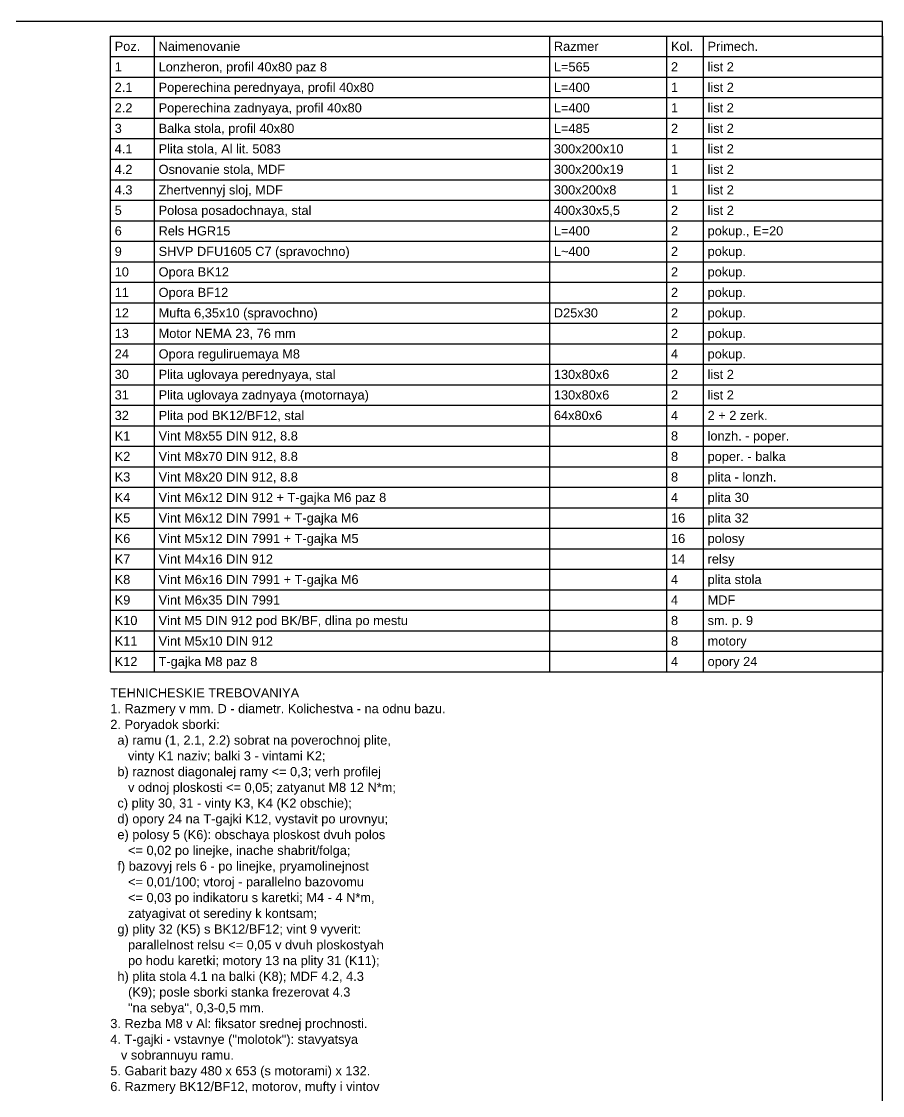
# Model space of a CAD drawing. Header units: millimetres. Extents: x 20 to 1736, y 5 to 589.
# Drawn here: x 600.7 to 836, y 295.7 to 589 of the extents above; entities that cross this region are included whole.
import ezdxf

# ---------------------------------------------------------------- set-up
doc = ezdxf.new("R2010")
doc.units = ezdxf.units.MM
doc.header["$LTSCALE"] = 0.4
doc.layers.add('Ramka', color=7, linetype='CONTINUOUS')
doc.layers.add('Tekst', color=7, linetype='CONTINUOUS')
doc.styles.add('CHERT', font='arial.ttf')

msp = doc.modelspace()

# ---------------------------------------------------------------- linework, layer by layer
at = {"layer": 'Ramka'}
for p, q in [((836, 589), (20, 589)), ((836, 5), (836, 589)), ((625, 585), (836, 585)), ((625, 585), (625, 411.4)), ((637, 585), (637, 411.4)), ((745, 585), (745, 411.4)), ((777, 585), (777, 411.4)), ((787, 585), (787, 411.4)), ((836, 585), (836, 411.4)), ((625, 579.4), (836, 579.4)), ((625, 573.8), (836, 573.8)), ((625, 568.2), (836, 568.2)), ((625, 562.6), (836, 562.6)), ((625, 557), (836, 557)), ((625, 551.4), (836, 551.4)), ((625, 545.8), (836, 545.8)), ((625, 540.2), (836, 540.2)), ((625, 534.6), (836, 534.6)), ((625, 529), (836, 529)), ((625, 523.4), (836, 523.4)), ((625, 517.8), (836, 517.8)), ((625, 512.2), (836, 512.2)), ((625, 506.6), (836, 506.6)), ((625, 501), (836, 501)), ((625, 495.4), (836, 495.4)), ((625, 489.8), (836, 489.8)), ((625, 484.2), (836, 484.2)), ((625, 478.6), (836, 478.6)), ((625, 473), (836, 473)), ((625, 467.4), (836, 467.4)), ((625, 461.8), (836, 461.8)), ((625, 456.2), (836, 456.2)), ((625, 450.6), (836, 450.6)), ((625, 445), (836, 445)), ((625, 439.4), (836, 439.4)), ((625, 433.8), (836, 433.8)), ((625, 428.2), (836, 428.2)), ((625, 422.6), (836, 422.6)), ((625, 417), (836, 417)), ((625, 411.4), (836, 411.4))]:
    msp.add_line(p, q, dxfattribs=at)

# ---------------------------------------------------------------- texts
at = {"layer": 'Tekst', "style": 'CHERT'}
for s, p in [('Poz.', (626.2, 580.968)), ('Naimenovanie', (638.2, 580.968)), ('Razmer', (746.2, 580.968)), ('Kol.', (778.2, 580.968)), ('Primech.', (788.2, 580.968)), ('1', (626.2, 575.368)), ('Lonzheron, profil 40x80 paz 8', (638.2, 575.368)), ('L=565', (746.2, 575.368)), ('2', (778.2, 575.368)), ('list 2', (788.2, 575.368)), ('2.1', (626.2, 569.768)), ('Poperechina perednyaya, profil 40x80', (638.2, 569.768)), ('L=400', (746.2, 569.768)), ('1', (778.2, 569.768)), ('list 2', (788.2, 569.768)), ('2.2', (626.2, 564.168)), ('Poperechina zadnyaya, profil 40x80', (638.2, 564.168)), ('L=400', (746.2, 564.168)), ('1', (778.2, 564.168)), ('list 2', (788.2, 564.168)), ('3', (626.2, 558.568)), ('Balka stola, profil 40x80', (638.2, 558.568)), ('L=485', (746.2, 558.568)), ('2', (778.2, 558.568)), ('list 2', (788.2, 558.568)), ('4.1', (626.2, 552.968)), ('Plita stola, Al lit. 5083', (638.2, 552.968)), ('300x200x10', (746.2, 552.968)), ('1', (778.2, 552.968)), ('list 2', (788.2, 552.968)), ('4.2', (626.2, 547.368)), ('Osnovanie stola, MDF', (638.2, 547.368)), ('300x200x19', (746.2, 547.368)), ('1', (778.2, 547.368)), ('list 2', (788.2, 547.368)), ('4.3', (626.2, 541.768)), ('Zhertvennyj sloj, MDF', (638.2, 541.768)), ('300x200x8', (746.2, 541.768)), ('1', (778.2, 541.768)), ('list 2', (788.2, 541.768)), ('5', (626.2, 536.168)), ('Polosa posadochnaya, stal', (638.2, 536.168)), ('400x30x5,5', (746.2, 536.168)), ('2', (778.2, 536.168)), ('list 2', (788.2, 536.168)), ('6', (626.2, 530.568)), ('Rels HGR15', (638.2, 530.568)), ('L=400', (746.2, 530.568)), ('2', (778.2, 530.568)), ('pokup., E=20', (788.2, 530.568)), ('9', (626.2, 524.968)), ('SHVP DFU1605 C7 (spravochno)', (638.2, 524.968)), ('L~400', (746.2, 524.968)), ('2', (778.2, 524.968)), ('pokup.', (788.2, 524.968)), ('10', (626.2, 519.368)), ('Opora BK12', (638.2, 519.368)), ('2', (778.2, 519.368)), ('pokup.', (788.2, 519.368)), ('11', (626.2, 513.768)), ('Opora BF12', (638.2, 513.768)), ('2', (778.2, 513.768)), ('pokup.', (788.2, 513.768)), ('12', (626.2, 508.168)), ('Mufta 6,35x10 (spravochno)', (638.2, 508.168)), ('D25x30', (746.2, 508.168)), ('2', (778.2, 508.168)), ('pokup.', (788.2, 508.168)), ('13', (626.2, 502.568)), ('Motor NEMA 23, 76 mm', (638.2, 502.568)), ('2', (778.2, 502.568)), ('pokup.', (788.2, 502.568)), ('24', (626.2, 496.968)), ('Opora reguliruemaya M8', (638.2, 496.968)), ('4', (778.2, 496.968)), ('pokup.', (788.2, 496.968)), ('30', (626.2, 491.368)), ('Plita uglovaya perednyaya, stal', (638.2, 491.368)), ('130x80x6', (746.2, 491.368)), ('2', (778.2, 491.368)), ('list 2', (788.2, 491.368)), ('31', (626.2, 485.768)), ('Plita uglovaya zadnyaya (motornaya)', (638.2, 485.768)), ('130x80x6', (746.2, 485.768)), ('2', (778.2, 485.768)), ('list 2', (788.2, 485.768)), ('32', (626.2, 480.168)), ('Plita pod BK12/BF12, stal', (638.2, 480.168)), ('64x80x6', (746.2, 480.168)), ('4', (778.2, 480.168)), ('2 + 2 zerk.', (788.2, 480.168)), ('K1', (626.2, 474.568)), ('Vint M8x55 DIN 912, 8.8', (638.2, 474.568)), ('8', (778.2, 474.568)), ('lonzh. - poper.', (788.2, 474.568)), ('K2', (626.2, 468.968)), ('Vint M8x70 DIN 912, 8.8', (638.2, 468.968)), ('8', (778.2, 468.968)), ('poper. - balka', (788.2, 468.968)), ('K3', (626.2, 463.368)), ('Vint M8x20 DIN 912, 8.8', (638.2, 463.368)), ('8', (778.2, 463.368)), ('plita - lonzh.', (788.2, 463.368)), ('K4', (626.2, 457.768)), ('Vint M6x12 DIN 912 + T-gajka M6 paz 8', (638.2, 457.768)), ('4', (778.2, 457.768)), ('plita 30', (788.2, 457.768)), ('K5', (626.2, 452.168)), ('Vint M6x12 DIN 7991 + T-gajka M6', (638.2, 452.168)), ('16', (778.2, 452.168)), ('plita 32', (788.2, 452.168)), ('K6', (626.2, 446.568)), ('Vint M5x12 DIN 7991 + T-gajka M5', (638.2, 446.568)), ('16', (778.2, 446.568)), ('polosy', (788.2, 446.568)), ('K7', (626.2, 440.968)), ('Vint M4x16 DIN 912', (638.2, 440.968)), ('14', (778.2, 440.968)), ('relsy', (788.2, 440.968)), ('K8', (626.2, 435.368)), ('Vint M6x16 DIN 7991 + T-gajka M6', (638.2, 435.368)), ('4', (778.2, 435.368)), ('plita stola', (788.2, 435.368)), ('K9', (626.2, 429.768)), ('Vint M6x35 DIN 7991', (638.2, 429.768)), ('4', (778.2, 429.768)), ('MDF', (788.2, 429.768)), ('K10', (626.2, 424.168)), ('Vint M5 DIN 912 pod BK/BF, dlina po mestu', (638.2, 424.168)), ('8', (778.2, 424.168)), ('sm. p. 9', (788.2, 424.168)), ('K11', (626.2, 418.568)), ('Vint M5x10 DIN 912', (638.2, 418.568)), ('8', (778.2, 418.568)), ('motory', (788.2, 418.568)), ('K12', (626.2, 412.968)), ('T-gajka M8 paz 8', (638.2, 412.968)), ('4', (778.2, 412.968)), ('opory 24', (788.2, 412.968)), ('TEHNICHESKIE TREBOVANIYA', (625, 404.4)), ('1. Razmery v mm. D - diametr. Kolichestva - na odnu bazu.', (625, 400.1)), ('2. Poryadok sborki:', (625, 395.8)), ('  a) ramu (1, 2.1, 2.2) sobrat na poverochnoj plite,', (625, 391.5)), ('     vinty K1 naziv; balki 3 - vintami K2;', (625, 387.2)), ('  b) raznost diagonalej ramy <= 0,3; verh profilej', (625, 382.9)), ('     v odnoj ploskosti <= 0,05; zatyanut M8 12 N*m;', (625, 378.6)), ('  c) plity 30, 31 - vinty K3, K4 (K2 obschie);', (625, 374.3)), ('  d) opory 24 na T-gajki K12, vystavit po urovnyu;', (625, 370)), ('  e) polosy 5 (K6): obschaya ploskost dvuh polos', (625, 365.7)), ('     <= 0,02 po linejke, inache shabrit/folga;', (625, 361.4)), ('  f) bazovyj rels 6 - po linejke, pryamolinejnost', (625, 357.1)), ('     <= 0,01/100; vtoroj - parallelno bazovomu', (625, 352.8)), ('     <= 0,03 po indikatoru s karetki; M4 - 4 N*m,', (625, 348.5)), ('     zatyagivat ot serediny k kontsam;', (625, 344.2)), ('  g) plity 32 (K5) s BK12/BF12; vint 9 vyverit:', (625, 339.9)), ('     parallelnost relsu <= 0,05 v dvuh ploskostyah', (625, 335.6)), ('     po hodu karetki; motory 13 na plity 31 (K11);', (625, 331.3)), ('  h) plita stola 4.1 na balki (K8); MDF 4.2, 4.3', (625, 327)), ('     (K9); posle sborki stanka frezerovat 4.3', (625, 322.7)), ('     "na sebya", 0,3-0,5 mm.', (625, 318.4)), ('3. Rezba M8 v Al: fiksator srednej prochnosti.', (625, 314.1)), ('4. T-gajki - vstavnye ("molotok"): stavyatsya', (625, 309.8)), ('   v sobrannuyu ramu.', (625, 305.5)), ('5. Gabarit bazy 480 x 653 (s motorami) x 132.', (625, 301.2)), ('6. Razmery BK12/BF12, motorov, mufty i vintov', (625, 296.9))]:
    msp.add_text(s, height=2.5, dxfattribs=at).set_placement(p)

doc.saveas('drawing.dxf')
